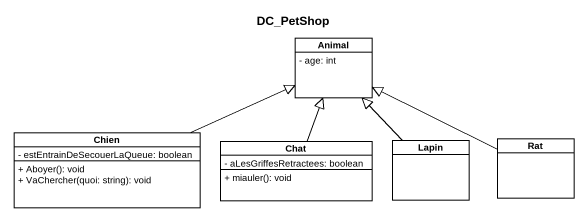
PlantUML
@startuml
title DC_PetShop
hide circle
hide empty members
skinparam classAttributeIconSize 0
class Animal {
  - age: int
}
class Chien {
  - estEntrainDeSecouerLaQueue: boolean
  + Aboyer(): void
  + VaChercher(quoi: string): void
}
class Chat {
  - aLesGriffesRetractees: boolean
  + miauler(): void
}
class Lapin
class Rat
Chien -right-|> Animal
Chat -up-|> Animal
Lapin -up-|> Animal
Rat -left-|> Animal
@enduml
